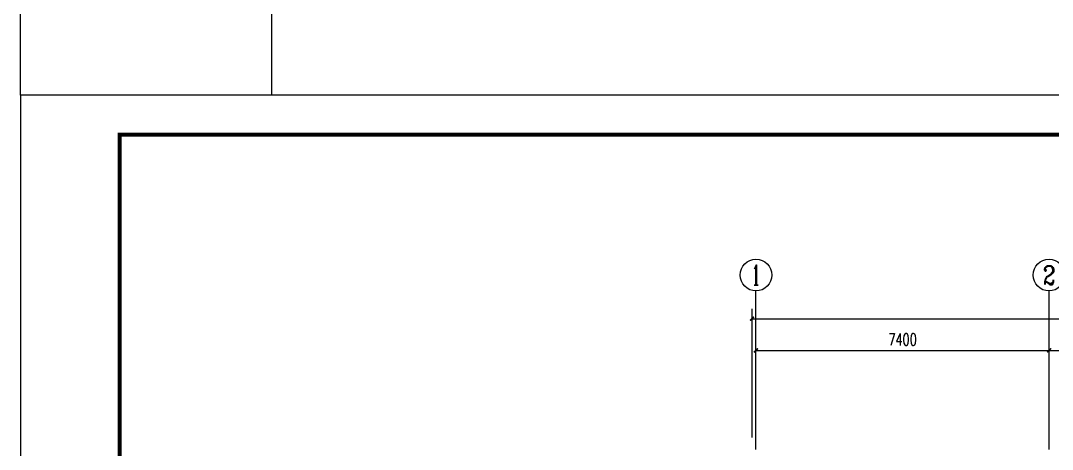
# Model space of a CAD drawing. Extents: x 5188914 to 7068445, y -542675 to 2032183.
# Drawn here: x 5193907 to 5219954, y -463862 to -453036 of the extents above; entities that cross this region are included whole.
import ezdxf
from ezdxf.enums import TextEntityAlignment as Align

# ---------------------------------------------------------------- set-up
doc = ezdxf.new("R2010")
doc.units = 0
doc.header["$LTSCALE"] = 1000
doc.header["$MEASUREMENT"] = 0
doc.layers.get('0').update_dxf_attribs({"linetype": 'CONTINUOUS'})
doc.layers.get('Defpoints').update_dxf_attribs({"linetype": 'CONTINUOUS'})
for name, color, linetype in [('AXIS', 3, 'CONTINUOUS'), ('AXIS_TEXT', 7, 'CONTINUOUS'), ('PUB_TITLE', 4, 'CONTINUOUS')]:
    doc.layers.add(name, color=color, linetype=linetype)
doc.styles.add('_TCH_AXIS', font='COMPLEX', dxfattribs={"bigfont": 'GBCBIG'})
doc.styles.add('_TCH_DIM_T3', font='SIMPLEX', dxfattribs={"width": 0.705882, "bigfont": 'GBCBIG'})
doc.styles.add('COMPLEX', font='COMPLEX')
doc.dimstyles.new('_TCH_ARCH&&100', dxfattribs={"dimtxt": 297.5, "dimasz": 100, "dimexe": 250, "dimexo": 300, "dimgap": 126.25, "dimtad": 1, "dimdec": 0, "dimzin": 0, "dimdsep": 46, "dimtxsty": '_TCH_DIM_T3', "dimblk": 'ARCHTICK', "dimcen": 0.09, "dimclrt": 7, "dimazin": 2, "dimtfac": 1, "dimtdec": 0, "dimtix": 1, "dimtmove": 2, "dimatfit": 3, "dimfxl": 0, "dimtolj": 1, "dimtzin": 0, "dimarcsym": 0})

# ---------------------------------------------------------------- blocks, each defined once
blk = doc.blocks.new('_AXISO')
blk.add_circle((0, 0), 0.5)
at = {"layer": 'AXIS_TEXT', "style": 'COMPLEX', "width": 1.041667}
blk.add_attdef('A', text='', height=0.56, dxfattribs=at).set_placement((-0.25, -0.28), (0.25, -0.28), align=Align.FIT)
blk = doc.blocks.new('_ArchTick')
at = {"color": 0, "linetype": 'ByBlock', "const_width": 0.4}
blk.add_lwpolyline([(-0.5, -0.5), (0.5, 0.5)], dxfattribs=at)
blk = doc.blocks.new('*D222')
at = {"layer": 'AXIS', "color": 0, "lineweight": -2}
for p, q in [((5212472, -463562), (5212472, -461112)), ((5219872, -463562), (5219872, -461112)), ((5212472, -461362), (5219872, -461362))]:
    blk.add_line(p, q, dxfattribs=at)
at = {"layer": 'Defpoints', "color": 0}
for p in [(5219872, -461362), (5212472, -463862), (5219872, -463862)]:
    blk.add_point(p, dxfattribs=at)
at = {"layer": 'AXIS', "color": 0, "lineweight": -2, "xscale": 100, "yscale": 100, "zscale": 100, "rotation": 180}
blk.add_blockref('_ArchTick', (5212472, -461362), dxfattribs=at)
at = {"layer": 'AXIS', "color": 0, "lineweight": -2, "xscale": 100, "yscale": 100, "zscale": 100}
blk.add_blockref('_ArchTick', (5219872, -461362), dxfattribs=at)
at = {"layer": 'AXIS', "color": 7, "insert": (5216172, -461087), "char_height": 297.5, "attachment_point": 5, "style": '_TCH_DIM_T3'}
blk.add_mtext('\\A1;7400', dxfattribs=at)
blk = doc.blocks.new('*D223')
at = {"layer": 'AXIS', "color": 0, "lineweight": -2}
for p, q in [((5219872, -463562), (5219872, -461112)), ((5222872, -463562), (5222872, -461112)), ((5219872, -461362), (5222872, -461362))]:
    blk.add_line(p, q, dxfattribs=at)
at = {"layer": 'Defpoints', "color": 0}
for p in [(5222872, -461362), (5219872, -463862), (5222872, -463862)]:
    blk.add_point(p, dxfattribs=at)
at = {"layer": 'AXIS', "color": 0, "lineweight": -2, "xscale": 100, "yscale": 100, "zscale": 100, "rotation": 180}
blk.add_blockref('_ArchTick', (5219872, -461362), dxfattribs=at)
at = {"layer": 'AXIS', "color": 0, "lineweight": -2, "xscale": 100, "yscale": 100, "zscale": 100}
blk.add_blockref('_ArchTick', (5222872, -461362), dxfattribs=at)
at = {"layer": 'AXIS', "color": 7, "insert": (5221372, -461087), "char_height": 297.5, "attachment_point": 5, "style": '_TCH_DIM_T3'}
blk.add_mtext('\\A1;3000', dxfattribs=at)
blk = doc.blocks.new('*D227')
at = {"layer": 'AXIS', "color": 0, "lineweight": -2}
for p, q in [((5212372, -463562), (5212372, -460312)), ((5234572, -463562), (5234572, -460312)), ((5212372, -460562), (5234572, -460562))]:
    blk.add_line(p, q, dxfattribs=at)
at = {"layer": 'Defpoints', "color": 0}
for p in [(5234572, -460562), (5212372, -463862), (5234572, -463862)]:
    blk.add_point(p, dxfattribs=at)
at = {"layer": 'AXIS', "color": 0, "lineweight": -2, "xscale": 100, "yscale": 100, "zscale": 100, "rotation": 180}
blk.add_blockref('_ArchTick', (5212372, -460562), dxfattribs=at)
at = {"layer": 'AXIS', "color": 0, "lineweight": -2, "xscale": 100, "yscale": 100, "zscale": 100}
blk.add_blockref('_ArchTick', (5234572, -460562), dxfattribs=at)
at = {"layer": 'AXIS', "color": 7, "insert": (5223472, -460287), "char_height": 297.5, "attachment_point": 5, "style": '_TCH_DIM_T3'}
blk.add_mtext('\\A1;22200', dxfattribs=at)

msp = doc.modelspace()

# ---------------------------------------------------------------- linework, layer by layer
at = {"color": 0}
msp.add_lwpolyline([(5193907.2, -451156.7), (5200239, -451156.7), (5200239, -454915.9), (5193907.2, -454915.9)], close=True, dxfattribs=at)
at = {"layer": 'AXIS', "color": 0}
for p, q in [((5212472.1, -463861.6), (5212472.1, -459861.6)), ((5219872.1, -463861.6), (5219872.1, -459861.6))]:
    msp.add_line(p, q, dxfattribs=at)
at = {"layer": 'PUB_TITLE', "color": 4}
msp.add_lwpolyline([(5193907.2, -496915.9), (5253307.2, -496915.9), (5253307.2, -454915.9), (5193907.2, -454915.9)], close=True, dxfattribs=at)
at = {"layer": 'PUB_TITLE', "color": 4, "const_width": 100}
msp.add_lwpolyline([(5196407.2, -495915.9), (5252307.2, -495915.9), (5252307.2, -455915.9), (5196407.2, -455915.9)], close=True, dxfattribs=at)

# ---------------------------------------------------------------- block references
at = {"layer": 'AXIS', "color": 0}
ref = msp.add_blockref('_AXISO', (5212472.1, -459461.6), dxfattribs=dict(at, xscale=800, yscale=800, zscale=800))
ref.add_attrib('A', '1', dxfattribs={"layer": 'AXIS_TEXT', "color": 0, "height": 514.7, "style": '_TCH_AXIS'}).set_placement((5212361.8, -459719), (5212582.4, -459719), align=Align.FIT)
ref = msp.add_blockref('_AXISO', (5219872.1, -459461.6), dxfattribs=dict(at, xscale=800, yscale=800, zscale=800))
ref.add_attrib('A', '2', dxfattribs={"layer": 'AXIS_TEXT', "color": 0, "height": 465.9, "style": '_TCH_AXIS'}).set_placement((5219716.8, -459694.6), (5220027.4, -459694.6), align=Align.FIT)

# ---------------------------------------------------------------- dimensions: what is measured, and where the dimension line sits
for p1, p2, distance, picture, middle in [((5212372.1, -463861.6), (5234572.1, -463861.6), 3300, '*D227', (5223472.1, -460286.6)), ((5212472.1, -463861.6), (5219872.1, -463861.6), 2500, '*D222', (5216172.1, -461086.6)), ((5219872.1, -463861.6), (5222872.1, -463861.6), 2500, '*D223', (5221372.1, -461086.6))]:
    dim = msp.add_aligned_dim(p1=p1, p2=p2, distance=distance, dimstyle='_TCH_ARCH&&100', dxfattribs=at)
    dim.commit()
    dim.dimension.update_dxf_attribs({"geometry": picture, "text_midpoint": middle})

doc.saveas('drawing.dxf')
